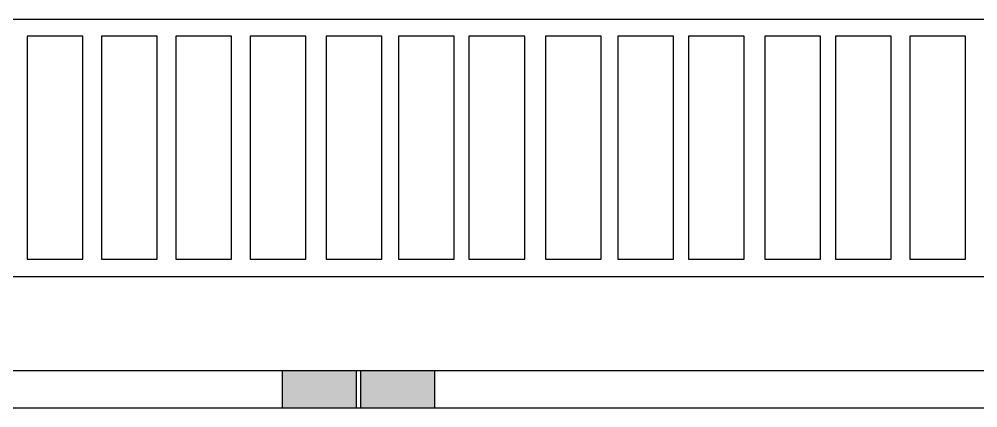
# Model space of a CAD drawing. Header units: metres. Extents: x -658 to -58, y -713 to -118.
# Drawn here: x -79.03 to -73.87, y -147.15 to -145.06 of the extents above; entities that cross this region are included whole.
import ezdxf

# ---------------------------------------------------------------- set-up
doc = ezdxf.new("R2010")
doc.units = ezdxf.units.M
doc.header["$LTSCALE"] = 100
doc.layers.add('plan', color=8, linetype='Continuous')

# ---------------------------------------------------------------- blocks, each defined once
blk = doc.blocks.new('GREGEF')
h = blk.add_hatch(color=256)
h.dxf.hatch_style = 1
h.paths.add_polyline_path([(-196.3655, -147.1512), (-195.9655, -147.1512), (-195.9655, -146.9512), (-196.3655, -146.9512)])
h = blk.add_hatch(color=256)
h.dxf.hatch_style = 1
h.paths.add_polyline_path([(-195.9455, -147.1512), (-195.5455, -147.1512), (-195.5455, -146.9512), (-195.9455, -146.9512)])
for points in [[(-196.3655, -147.1512), (-195.9655, -147.1512), (-195.9655, -146.9512), (-196.3655, -146.9512)], [(-195.9455, -147.1512), (-195.5455, -147.1512), (-195.5455, -146.9512), (-195.9455, -146.9512)]]:
    blk.add_lwpolyline(points, close=True)
blk = doc.blocks.new('A$Cc2be8e3e')
at = {"layer": 'plan'}
for p, q in [((-28.5491, 3.4019), (-2.0028, 3.4019)), ((-9.2367, 3.3095), (-9.5367, 3.3095)), ((-9.5367, 3.3095), (-9.5367, 2.1095)), ((-9.2367, 2.1095), (-9.2367, 3.3095)), ((-8.8367, 3.3095), (-9.1367, 3.3095)), ((-9.1367, 3.3095), (-9.1367, 2.1095)), ((-8.8367, 2.1095), (-8.8367, 3.3095)), ((-8.4367, 3.3095), (-8.7367, 3.3095)), ((-8.7367, 3.3095), (-8.7367, 2.1095)), ((-8.4367, 2.1095), (-8.4367, 3.3095)), ((-8.0367, 3.3095), (-8.3367, 3.3095)), ((-8.3367, 3.3095), (-8.3367, 2.1095)), ((-8.0367, 2.1095), (-8.0367, 3.3095)), ((-7.6283, 3.3095), (-7.9283, 3.3095)), ((-7.9283, 3.3095), (-7.9283, 2.1095)), ((-7.6283, 2.1095), (-7.6283, 3.3095)), ((-7.2392, 3.3095), (-7.5392, 3.3095)), ((-7.5392, 3.3095), (-7.5392, 2.1095)), ((-7.2392, 2.1095), (-7.2392, 3.3095)), ((-6.8592, 3.3095), (-7.1592, 3.3095)), ((-7.1592, 3.3095), (-7.1592, 2.1095)), ((-6.8592, 2.1095), (-6.8592, 3.3095)), ((-6.4475, 3.3095), (-6.7475, 3.3095)), ((-6.7475, 3.3095), (-6.7475, 2.1095)), ((-6.4475, 2.1095), (-6.4475, 3.3095)), ((-6.0583, 3.3095), (-6.3583, 3.3095)), ((-6.3583, 3.3095), (-6.3583, 2.1095)), ((-6.0583, 2.1095), (-6.0583, 3.3095)), ((-5.6783, 3.3095), (-5.9783, 3.3095)), ((-5.9783, 3.3095), (-5.9783, 2.1095)), ((-5.6783, 2.1095), (-5.6783, 3.3095)), ((-5.2667, 3.3095), (-5.5667, 3.3095)), ((-5.5667, 3.3095), (-5.5667, 2.1095)), ((-5.2667, 2.1095), (-5.2667, 3.3095)), ((-4.8867, 3.3095), (-5.1867, 3.3095)), ((-5.1867, 3.3095), (-5.1867, 2.1095)), ((-4.8867, 2.1095), (-4.8867, 3.3095)), ((-4.4867, 3.3095), (-4.7867, 3.3095)), ((-4.7867, 3.3095), (-4.7867, 2.1095)), ((-4.4867, 2.1095), (-4.4867, 3.3095)), ((-9.5367, 2.1095), (-9.2367, 2.1095)), ((-9.1367, 2.1095), (-8.8367, 2.1095)), ((-8.7367, 2.1095), (-8.4367, 2.1095)), ((-8.3367, 2.1095), (-8.0367, 2.1095)), ((-7.9283, 2.1095), (-7.6283, 2.1095)), ((-7.5392, 2.1095), (-7.2392, 2.1095)), ((-7.1592, 2.1095), (-6.8592, 2.1095)), ((-6.7475, 2.1095), (-6.4475, 2.1095)), ((-6.3583, 2.1095), (-6.0583, 2.1095)), ((-5.9783, 2.1095), (-5.6783, 2.1095)), ((-5.5667, 2.1095), (-5.2667, 2.1095)), ((-5.1867, 2.1095), (-4.8867, 2.1095)), ((-4.7867, 2.1095), (-4.4867, 2.1095)), ((-17.4035, 2.0171), (-2.0028, 2.0171)), ((-2.0028, 1.5095), (-30.0035, 1.5095)), ((-41.8028, 1.3095), (-1.5028, 1.3095))]:
    blk.add_line(p, q, dxfattribs=at)
blk.add_blockref('GREGEF', (188.202, 148.4607), dxfattribs=at)

msp = doc.modelspace()

# ---------------------------------------------------------------- block references
at = {"layer": 'plan'}
msp.add_blockref('A$Cc2be8e3e', (-69.4477, -148.4607), dxfattribs=at)

doc.saveas('drawing.dxf')
